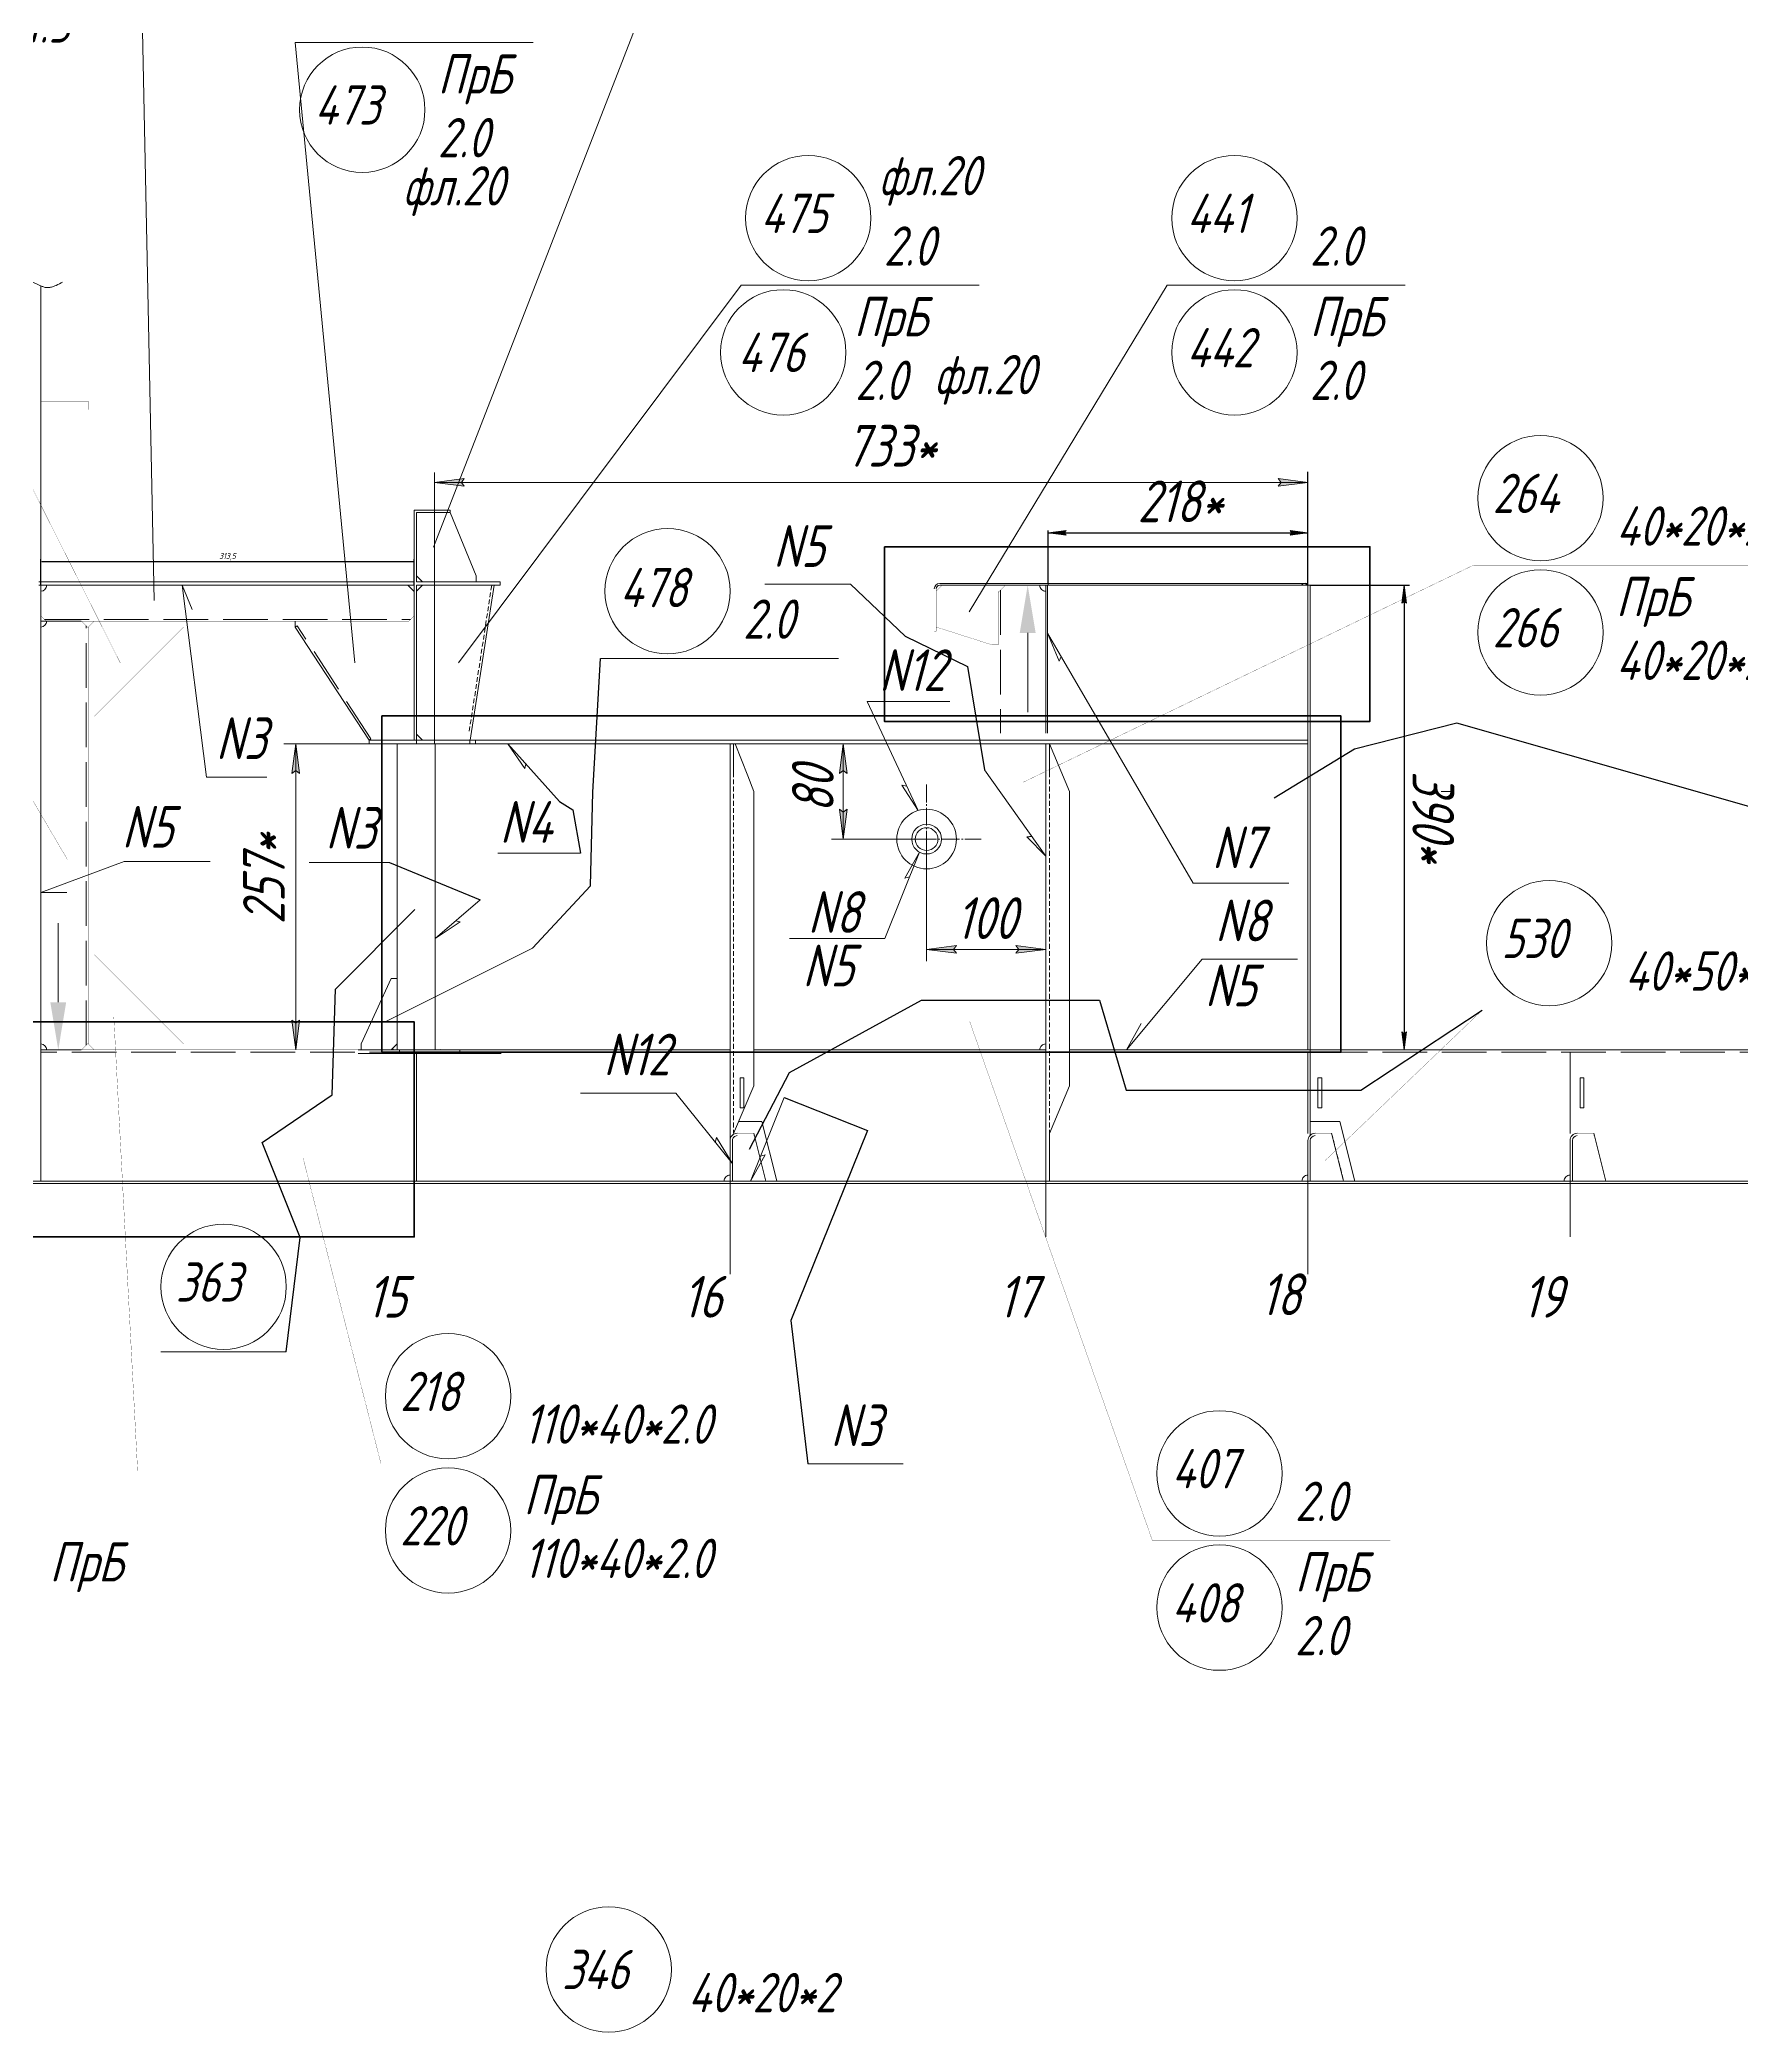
# Model space of a CAD drawing. Header units: millimetres. Extents: x 77380 to 135900, y -26587 to 17301.
# Drawn here: x 106348 to 107776, y 2036 to 3709 of the extents above; entities that cross this region are included whole.
import ezdxf

# ---------------------------------------------------------------- set-up
doc = ezdxf.new("R2010")
doc.units = ezdxf.units.MM
for name, pattern in [('K5LT32768', [0]), ('K5LT32769', [50, 37.5, -12.5]), ('K5LT32770', [0]), ('K5LT32772', [0]), ('K5LT32773', [50, 37.5, -12.5]), ('K5LT32774', [850.2, 600, -125, 0.2, -125]), ('K5LT32775', [250, 187.5, -62.5]), ('K5LT32776', [0]), ('K5LT32777', [0]), ('K5LT32780', [0]), ('K5LT32781', [0]), ('K5LT32831', [0]), ('K5LT_AXLED', [19.5, 15, -1.5, 1.5, -1.5]), ('K5LT_DASHED', [6, 4, -2]), ('K5LT_THIN', [0])]:
    doc.linetypes.add(name, pattern=pattern)
doc.layers.add('4001', color=7, linetype='Continuous')
doc.layers.add('РАЗМЕРЫ', color=3, linetype='Continuous', lineweight=25)
doc.styles.add('KDIMTEXTSTYLE', font='GOST_AU.SHX', dxfattribs={"width": 0.96, "oblique": 15, "height": 5})
doc.styles.add('KTEXTSTYLE', font='GOST_AU.SHX', dxfattribs={"width": 0.96, "height": 5})
doc.dimstyles.new('KDIMSTYLE (1.00)', dxfattribs={"dimtxt": 5, "dimasz": 1, "dimexe": 2, "dimexo": 0, "dimgap": 1, "dimtad": 1, "dimtxsty": 'KDIMTEXTSTYLE', "dimsah": 1, "dimcen": 0, "dimdle": 1, "dimadec": 0, "dimazin": 0, "dimtfac": 0.667, "dimtmove": 0, "dimatfit": 3, "dimfxl": 1, "dimtvp": 1, "dimtolj": 1, "dimtzin": 0, "dimarcsym": 0})

# ---------------------------------------------------------------- blocks, each defined once
blk = doc.blocks.new('U43')
blk.add_hatch(color=7).paths.add_polyline_path([(106625.5, 17840.9), (106638.9, 17840.9), (106632.2, 17880.9)])
at = {"color": 7, "linetype": 'K5LT32831', "lineweight": 9}
blk.add_line((106632.2, 17840.9), (106632.2, 17774.4), dxfattribs=at)
blk = doc.blocks.new('U44')
blk.add_hatch(color=7).paths.add_polyline_path([(105825.2, 17530.9), (105811.9, 17530.9), (105818.6, 17490.9)])
at = {"color": 7, "linetype": 'K5LT32831', "lineweight": 9}
blk.add_line((105818.6, 17530.9), (105818.6, 17597.4), dxfattribs=at)
blk = doc.blocks.new('KDIMARROW_01')
blk.add_hatch(color=0).paths.add_polyline_path([(0, 0), (-15, 2), (-13.5, 0), (-15, -2)])
at = {"color": 0, "linetype": 'K5LT_THIN', "lineweight": 18}
for p, q in [((-13.5, 0), (-15, 2)), ((-15, 2), (0, 0)), ((0, 0), (-15, -2)), ((-15, -2), (-13.5, 0))]:
    blk.add_line(p, q, dxfattribs=at)
at = {"layer": '4001', "color": 0, "linetype": 'K5LT_THIN', "lineweight": 18}
blk.add_line((0, 0), (-1, 0), dxfattribs=at)
blk = doc.blocks.new('*D662')
at = {"layer": 'Defpoints', "color": 0}
for p in [(105858.1, 2881.7), (105856.2, 2838.1), (105856.8, 2750.9), (108662.5, 2750.9)]:
    blk.add_point(p, dxfattribs=at)
at = {"layer": 'РАЗМЕРЫ', "color": 0, "lineweight": -2}
for p, q in [((105858.1, 2881.7), (105855.9, 2881.8)), ((105856.8, 2750.9), (105852.9, 2750.9))]:
    blk.add_line(p, q, dxfattribs=at)
blk.add_arc((108662.5, 2750.9), 2807.6, 177.3485, 179.9796, dxfattribs=at)
at = {"layer": 'РАЗМЕРЫ', "color": 0}
for points in [[(105858.1, 2880.7), (105857.7, 2880.8), (105857.9, 2881.8)], [(105854.7, 2751.9), (105855.1, 2751.9), (105854.9, 2750.9)]]:
    blk.add_solid(points, dxfattribs=at)
at = {"layer": 'РАЗМЕРЫ', "color": 0, "insert": (105852, 2816.4), "char_height": 5, "attachment_point": 5, "rotation": 88.6641, "style": 'KDIMTEXTSTYLE'}
blk.add_mtext('\\A1;3%%d', dxfattribs=at)
blk = doc.blocks.new('*D681')
at = {"layer": 'Defpoints', "color": 0}
for p in [(106662.4, 3270.9), (106348.9, 3250.9), (106662.4, 3250.9)]:
    blk.add_point(p, dxfattribs=at)
at = {"layer": 'РАЗМЕРЫ', "color": 0, "lineweight": -2}
for p, q in [((106348.9, 3250.9), (106348.9, 3272.9)), ((106349.9, 3270.9), (106661.4, 3270.9)), ((106662.4, 3250.9), (106662.4, 3272.9))]:
    blk.add_line(p, q, dxfattribs=at)
at = {"layer": 'РАЗМЕРЫ', "color": 0}
for points in [[(106349.9, 3271), (106349.9, 3270.7), (106348.9, 3270.9)], [(106661.4, 3270.7), (106661.4, 3271), (106662.4, 3270.9)]]:
    blk.add_solid(points, dxfattribs=at)
at = {"layer": 'РАЗМЕРЫ', "color": 0, "insert": (106505.7, 3274.9), "char_height": 5, "attachment_point": 5, "style": 'KDIMTEXTSTYLE'}
blk.add_mtext('\\A1;313,5', dxfattribs=at)

msp = doc.modelspace()

# ---------------------------------------------------------------- hatches: boundary and pattern name
for points in [[(106701.927, 3337.256), (106704.427, 3340.548), (106679.427, 3337.256), (106704.427, 3333.965)], [(107412.427, 3337.256), (107387.427, 3340.548), (107389.927, 3337.256), (107387.427, 3333.965)], [(106566.201, 3092.876), (106562.909, 3117.876), (106559.618, 3092.876), (106562.909, 3095.376)], [(107025.75, 3092.876), (107022.459, 3117.876), (107019.168, 3092.876), (107022.459, 3095.376)], [(107022.459, 3037.876), (107025.75, 3062.876), (107022.459, 3060.376), (107019.168, 3062.876)], [(107114.927, 2945.272), (107117.427, 2948.563), (107092.427, 2945.272), (107117.427, 2941.981)], [(107192.427, 2945.272), (107167.427, 2948.563), (107169.927, 2945.272), (107167.427, 2941.981)], [(106562.909, 2860.876), (106566.201, 2885.876), (106562.909, 2883.376), (106559.618, 2885.876)]]:
    msp.add_hatch(color=7).paths.add_polyline_path(points)

# ---------------------------------------------------------------- linework, layer by layer
at = {"color": 1, "linetype": 'K5LT32772', "lineweight": 18, "true_color": 0xff0000}
for p, q in [((106432.522, 3802.717), (106444.077, 3238.126)), ((106880.388, 3802.717), (106678.427, 3282.876)), ((106762.225, 3706.436), (106562.427, 3706.436)), ((106562.427, 3706.436), (106612.427, 3185.876)), ((106936.748, 3502.755), (106699.427, 3185.876)), ((107136.545, 3502.755), (106936.748, 3502.755)), ((107294.388, 3502.755), (107128.121, 3228.652)), ((107494.185, 3502.755), (107294.388, 3502.755)), ((106818.632, 3189.558), (107018.429, 3189.558))]:
    msp.add_line(p, q, dxfattribs=at)
at = {"color": 3, "linetype": 'K5LT32768', "lineweight": 18, "true_color": 0x00ff00}
for p, q in [((106348.926, 2750.876), (106348.926, 3502.341)), ((106348.926, 3250.876), (106348.926, 3225.376)), ((106662.427, 3250.876), (106348.926, 3250.876)), ((107198.926, 3250.876), (107103.373, 3250.876)), ((107192.426, 3250.876), (107158.427, 3250.876)), ((107192.426, 3126.876), (107192.426, 3250.876)), ((107192.426, 3126.876), (107192.426, 3250.876)), ((107193.928, 3126.876), (107193.928, 3250.876)), ((106348.926, 3220.876), (106348.926, 2860.876)), ((106382.926, 3220.876), (106348.926, 3220.876)), ((106348.926, 2860.876), (106382.926, 2860.876)), ((106628.428, 2860.876), (106662.427, 2860.876)), ((106927.427, 2860.949), (106663.926, 2860.949)), ((107192.427, 2860.949), (106947.427, 2860.949)), ((107158.427, 2860.876), (107192.426, 2860.876)), ((109462.427, 2860.949), (107212.427, 2860.949)), ((106927.427, 2750.876), (106927.427, 2784.949)), ((106929.429, 2750.876), (106929.429, 2784.949)), ((107412.427, 2750.876), (107412.427, 2784.949)), ((107414.426, 2750.876), (107414.426, 2784.949)), ((107632.429, 2750.876), (107632.429, 2784.949)), ((107634.428, 2750.876), (107634.428, 2784.949)), ((109512.427, 2750.876), (103587.427, 2750.876)), ((109512.427, 2748.876), (103587.427, 2748.876)), ((103863.929, 2750.876), (106662.427, 2750.876)), ((106663.926, 2750.876), (109512.427, 2750.876))]:
    msp.add_line(p, q, dxfattribs=at)
at = {"color": 7, "linetype": 'K5LT_THIN', "lineweight": 18}
for p, q in [((106679.427, 3117.876), (106679.427, 3345.587)), ((106704.427, 3333.965), (106679.427, 3337.256)), ((106679.427, 3337.256), (107412.427, 3337.256)), ((106701.927, 3337.256), (106704.427, 3333.965)), ((107389.927, 3337.256), (107387.427, 3340.548)), ((107387.427, 3340.548), (107412.427, 3337.256)), ((107412.427, 3337.256), (107387.427, 3333.965)), ((107387.427, 3333.965), (107389.927, 3337.256)), ((106662.427, 3120.876), (106662.427, 3313.876)), ((106662.427, 3313.876), (106692.427, 3313.876)), ((106664.427, 3311.876), (106692.427, 3311.876)), ((106664.427, 3253.876), (106664.427, 3311.876)), ((106692.427, 3313.876), (106692.427, 3311.876)), ((106714.427, 3258.876), (106692.427, 3311.876)), ((107194.378, 3250.876), (107194.378, 3295.004)), ((107412.427, 3250.876), (107412.427, 3295.004)), ((106662.427, 3253.876), (106347.427, 3253.876)), ((106347.427, 3250.876), (106662.427, 3250.876)), ((106467.698, 3250.876), (106487.944, 3089.816)), ((106467.698, 3250.876), (106475.893, 3230.459)), ((106662.427, 3245.718), (106657.427, 3250.718)), ((106662.427, 3250.876), (106662.427, 3253.876)), ((106664.427, 3258.876), (106669.427, 3253.876)), ((106734.427, 3253.876), (106664.427, 3253.876)), ((106664.427, 3120.876), (106664.427, 3250.876)), ((106664.427, 3250.876), (106734.427, 3250.876)), ((106664.427, 3245.876), (106669.427, 3250.876)), ((106729.427, 3250.876), (106709.427, 3120.876)), ((106714.427, 3253.876), (106714.427, 3258.876)), ((106734.427, 3250.876), (106734.427, 3253.876)), ((107405.995, 3252.376), (107186.602, 3252.376)), ((107405.995, 3250.876), (107186.602, 3250.876)), ((107194.383, 3250.876), (107414.427, 3250.876)), ((107412.427, 3252.376), (107406.018, 3252.376)), ((107412.427, 3250.876), (107412.427, 2860.949)), ((107412.432, 3250.876), (107412.432, 2860.876)), ((107414.426, 2789.42), (107414.427, 3250.876)), ((106562.427, 3220.876), (106562.427, 3215.876)), ((106562.427, 3215.876), (106562.427, 3218.376)), ((106562.427, 3215.876), (106624.427, 3120.876)), ((106662.427, 3120.876), (106662.427, 3220.876)), ((107316.265, 3000.949), (107193.972, 3210.579)), ((107193.972, 3210.579), (107203.727, 3187.326)), ((107316.265, 3000.949), (107193.972, 3210.579)), ((107203.727, 3187.326), (107205.31, 3191.144)), ((107042.427, 3153.409), (107085.292, 3061.836)), ((107042.427, 3153.409), (107111.876, 3153.409)), ((106679.927, 3117.876), (106552.909, 3117.876)), ((106559.618, 3092.876), (106562.909, 3117.876)), ((106562.909, 3117.876), (106566.201, 3092.876)), ((106562.909, 3117.876), (106562.909, 2860.876)), ((106624.427, 3117.876), (106624.427, 3120.876)), ((106664.427, 3120.876), (106624.427, 3120.876)), ((106624.427, 3120.876), (106662.427, 3120.876)), ((106624.427, 3117.876), (106624.427, 3120.876)), ((106624.427, 3117.876), (106664.427, 3117.876)), ((106624.427, 3117.876), (106664.427, 3117.876)), ((106647.927, 3117.876), (106647.927, 2920.876)), ((106662.427, 3120.876), (106664.427, 3120.876)), ((106669.427, 3120.876), (106664.427, 3125.876)), ((106664.427, 3117.876), (106664.427, 3120.876)), ((106664.427, 3120.876), (106709.072, 3120.876)), ((106664.427, 3117.876), (106664.427, 3120.876)), ((106664.427, 3117.876), (106664.427, 3120.876)), ((106664.427, 3117.876), (106664.427, 3120.876)), ((106665.927, 3117.876), (106664.427, 3117.876)), ((106665.927, 3117.876), (106709.072, 3117.876)), ((106927.427, 3120.876), (106667.427, 3120.876)), ((106679.927, 3112.876), (106679.927, 3117.876)), ((106679.927, 3112.876), (106679.927, 3117.876)), ((106679.927, 3057.876), (106679.927, 3112.876)), ((106682.903, 3117.876), (107195.427, 3117.876)), ((106709.072, 3120.876), (106709.072, 3117.876)), ((106709.072, 3120.876), (106713.927, 3120.876)), ((106709.072, 3117.876), (106713.927, 3117.876)), ((106713.927, 3120.876), (106713.927, 3117.876)), ((106717.427, 3120.876), (106927.427, 3120.876)), ((106741.014, 3117.876), (106755.205, 3097.032)), ((106784.301, 3069.375), (106741.014, 3117.876)), ((106927.427, 3090.876), (106927.427, 3117.876)), ((106927.427, 3090.876), (106927.427, 3117.876)), ((106930.427, 3120.876), (107192.427, 3120.876)), ((107192.427, 3120.876), (106930.427, 3120.876)), ((106930.427, 3090.876), (106930.427, 3117.876)), ((106930.427, 3090.876), (106930.427, 3117.876)), ((106931.631, 3117.876), (106942.293, 3090.876)), ((107019.168, 3092.876), (107022.459, 3117.876)), ((107022.459, 3117.876), (107025.75, 3092.876)), ((107022.459, 3117.876), (107022.459, 3037.876)), ((107192.427, 3090.876), (107192.427, 3117.876)), ((107192.427, 3090.876), (107192.427, 3117.876)), ((107192.427, 3117.876), (107192.427, 2750.876)), ((107192.427, 3117.876), (107192.427, 3090.876)), ((107195.427, 3120.876), (107342.427, 3120.876)), ((107392.427, 3120.876), (107195.427, 3120.876)), ((107195.427, 3090.876), (107195.427, 3117.876)), ((107195.427, 3090.876), (107195.427, 3117.876)), ((107195.427, 3117.876), (107362.427, 3117.876)), ((107195.427, 3117.876), (107212.427, 3077.876)), ((107362.427, 3120.876), (107412.427, 3120.876)), ((107362.427, 3117.876), (107412.427, 3117.876)), ((107382.427, 3117.876), (107412.427, 3117.876)), ((107402.427, 3120.876), (107407.427, 3120.876)), ((106562.909, 3095.376), (106559.618, 3092.876)), ((106566.201, 3092.876), (106562.909, 3095.376)), ((106755.205, 3097.032), (106755.996, 3101.089)), ((107022.459, 3095.376), (107019.168, 3092.876)), ((107025.75, 3092.876), (107022.459, 3095.376)), ((107192.426, 3023.666), (107141.135, 3096.073)), ((106487.944, 3089.816), (106538.642, 3089.816)), ((106927.427, 3090.876), (106927.427, 2782.084)), ((106942.293, 3090.876), (106947.427, 3077.876)), ((106947.427, 3077.876), (106947.427, 2830.876)), ((107085.292, 3061.836), (107071.713, 3083.083)), ((107071.713, 3083.083), (107075.753, 3082.214)), ((107192.427, 3090.876), (107192.427, 2790.876)), ((107212.427, 3077.876), (107212.427, 2830.876)), ((107524.262, 3077.876), (107534.262, 3077.876)), ((107022.459, 3037.876), (107019.168, 3062.876)), ((107019.168, 3062.876), (107022.459, 3060.376)), ((107022.459, 3060.376), (107025.75, 3062.876)), ((107025.75, 3062.876), (107022.459, 3037.876)), ((106679.927, 2920.876), (106679.927, 3057.876)), ((107092.427, 3037.876), (107012.459, 3037.876)), ((107057.248, 2954.376), (107086.382, 3026.935)), ((107086.382, 3026.935), (107074.013, 3004.961)), ((107092.427, 3037.876), (107092.427, 2935.272)), ((107192.426, 3023.666), (107176.658, 3039.839)), ((106419.04, 3019.108), (106348.926, 2992.929)), ((106491.04, 3019.108), (106419.04, 3019.108)), ((106574.112, 3018.239), (106641.577, 3018.239)), ((106732.504, 3026.075), (106801.953, 3026.075)), ((107074.013, 3004.961), (107077.998, 3006.055)), ((107316.265, 3000.949), (107396.297, 3000.949)), ((106348.926, 2992.929), (106370.926, 2992.929)), ((106717.743, 2986.986), (106679.927, 2954.477)), ((106679.927, 2954.477), (106701.031, 2968.279)), ((106701.031, 2968.279), (106696.989, 2969.145)), ((107057.248, 2954.376), (106977.216, 2954.376)), ((107092.427, 2945.272), (107117.427, 2948.563)), ((107117.427, 2941.981), (107092.427, 2945.272)), ((107092.427, 2945.272), (107192.427, 2945.272)), ((107117.427, 2948.563), (107114.927, 2945.272)), ((107114.927, 2945.272), (107117.427, 2941.981)), ((107192.427, 2945.272), (107167.427, 2941.981)), ((107167.427, 2941.981), (107169.927, 2945.272)), ((107323.687, 2937.089), (107260.038, 2861.024)), ((107323.687, 2937.089), (107403.719, 2937.089)), ((106617.927, 2865.876), (106642.927, 2920.876)), ((106642.927, 2920.876), (106647.927, 2920.876)), ((106647.927, 2920.876), (106647.927, 2865.876)), ((106679.927, 2920.876), (106679.927, 2865.876)), ((106562.909, 2860.876), (106559.618, 2885.876)), ((106559.618, 2885.876), (106562.909, 2883.376)), ((106562.909, 2883.376), (106566.201, 2885.876)), ((106566.201, 2885.876), (106562.909, 2860.876)), ((107260.038, 2861.024), (107272.414, 2882.994)), ((106650.109, 2860.876), (106615.447, 2860.876)), ((106617.927, 2860.876), (106617.927, 2865.876)), ((106647.927, 2865.876), (106642.927, 2860.876)), ((106645.085, 2860.876), (106644.272, 2862.22)), ((106647.927, 2865.876), (106647.927, 2860.876)), ((106650.109, 2860.876), (106650.109, 2857.876)), ((106700.746, 2860.876), (106650.109, 2860.876)), ((106679.927, 2860.876), (106679.927, 2865.876)), ((106684.122, 2860.876), (106684.484, 2861.319)), ((106700.746, 2857.876), (106700.746, 2860.876)), ((106735.407, 2860.876), (106700.746, 2860.876)), ((106650.109, 2857.876), (106615.447, 2857.876)), ((106700.746, 2857.876), (106650.109, 2857.876)), ((106662.427, 2750.876), (106662.427, 2857.876)), ((106664.427, 2857.876), (106662.427, 2857.876)), ((106662.427, 2857.876), (106662.427, 2750.876)), ((106662.427, 2750.876), (106662.427, 2857.876)), ((106664.427, 2750.876), (106664.427, 2857.876)), ((106664.427, 2750.876), (106664.427, 2857.876)), ((106735.407, 2857.876), (106700.746, 2857.876)), ((106947.427, 2830.876), (106930.427, 2790.876)), ((107212.427, 2830.876), (107195.427, 2790.876)), ((106801.941, 2824.588), (106881.973, 2824.588)), ((106881.973, 2824.588), (106929.133, 2765.757)), ((106972.768, 2820.83), (106944.655, 2750.867)), ((106934.71, 2800.952), (106954.151, 2800.952)), ((106966.739, 2750.879), (106954.151, 2800.952)), ((107414.427, 2800.949), (107439.152, 2800.949)), ((107451.739, 2750.876), (107439.152, 2800.949)), ((106916.065, 2787.322), (106915.06, 2783.313)), ((106929.133, 2765.757), (106916.065, 2787.322)), ((107192.427, 2750.876), (107192.427, 2790.876)), ((107195.427, 2790.876), (107195.427, 2750.876)), ((107195.427, 2750.876), (107195.427, 2790.876)), ((106944.655, 2750.867), (106957.03, 2772.837)), ((106957.03, 2772.837), (106953.044, 2771.745)), ((106662.427, 2750.876), (106664.427, 2750.876)), ((106992.602, 2513.353), (107072.635, 2513.353))]:
    msp.add_line(p, q, dxfattribs=at)
at = {"color": 7}
for p, q in [((107412.427, 3252.876), (107412.427, 3346.167)), ((107194.378, 3252.876), (107194.378, 3297.004)), ((107194.427, 3295.004), (107411.427, 3295.004)), ((107408.418, 3250.876), (107406.918, 3252.376)), ((107411.953, 3250.876), (107410.453, 3252.376)), ((106972.768, 2820.83), (107042.838, 2793.34)), ((107042.838, 2793.34), (106978.428, 2633.756)), ((106978.428, 2633.756), (106992.602, 2513.353))]:
    msp.add_line(p, q, dxfattribs=at)
at = {"color": 134, "linetype": 'K5LT_THIN', "lineweight": 18, "true_color": 0x009696}
for p, q in [((106679.427, 3337.256), (106704.427, 3340.548)), ((106704.427, 3340.548), (106701.927, 3337.256)), ((107152.408, 3250.876), (107192.408, 3250.876)), ((107412.427, 3250.876), (107414.427, 3250.876)), ((106662.427, 3120.876), (106664.427, 3120.876)), ((106664.427, 3117.876), (106662.427, 3117.876)), ((106664.427, 3120.876), (106709.072, 3120.876)), ((106704.427, 3120.876), (106664.427, 3120.876)), ((106665.927, 3117.876), (106664.427, 3117.876)), ((106719.427, 3117.876), (106664.427, 3117.876)), ((106664.427, 3117.876), (106694.427, 3117.876)), ((106704.427, 3117.876), (106664.427, 3117.876)), ((106665.927, 3117.876), (106709.072, 3117.876)), ((106704.427, 3117.876), (106717.427, 3117.876)), ((106709.072, 3120.876), (106709.072, 3120.876)), ((106709.072, 3120.876), (106713.927, 3120.876)), ((106709.072, 3117.876), (106713.927, 3117.876)), ((106713.927, 3120.876), (106713.927, 3120.876)), ((106927.427, 3120.876), (106930.427, 3120.876)), ((107092.427, 3117.876), (107012.459, 3117.876)), ((107154.408, 3117.876), (107152.408, 3117.876)), ((107192.408, 3117.876), (107194.449, 3117.876)), ((107192.408, 3117.876), (107194.449, 3117.876)), ((107192.427, 3120.876), (107195.427, 3120.876)), ((107192.427, 3117.876), (107195.427, 3117.876)), ((107192.427, 3037.876), (107192.427, 2935.272)), ((107169.927, 2945.272), (107167.427, 2948.563)), ((107167.427, 2948.563), (107192.427, 2945.272)), ((106642.927, 2920.876), (106647.927, 2920.876)), ((106650.109, 2860.876), (106615.447, 2860.876)), ((106628.428, 2860.876), (106662.427, 2860.876)), ((106735.407, 2860.876), (106700.746, 2860.876)), ((107158.427, 2860.876), (107192.426, 2860.876)), ((106927.427, 2790.876), (106927.427, 2858.876)), ((106662.427, 2750.876), (106664.427, 2750.876)), ((106927.427, 2748.876), (106927.427, 2750.876)), ((106929.427, 2750.876), (106927.427, 2750.876)), ((106927.427, 2750.876), (106930.427, 2750.876)), ((106927.427, 2750.876), (106927.427, 2748.876)), ((106927.427, 2750.876), (106930.427, 2750.876)), ((107192.427, 2750.876), (107194.427, 2750.876)), ((107192.427, 2750.876), (107195.427, 2750.876)), ((107192.427, 2750.876), (107195.427, 2750.876))]:
    msp.add_line(p, q, dxfattribs=at)
at = {"color": 7, "linetype": 'K5LT_DASHED', "lineweight": 18}
for p, q in [((106727.404, 3250.876), (106708.327, 3126.876)), ((106930.427, 3117.876), (106930.427, 2790.876)), ((107195.427, 3117.876), (107195.427, 2790.876)), ((107192.426, 2858.976), (107192.426, 2750.876))]:
    msp.add_line(p, q, dxfattribs=at)
at = {"color": 7, "linetype": 'K5LT32780', "lineweight": 18}
for p, q in [((106956.721, 3251.74), (107028.402, 3251.74)), ((107395.369, 2937.089), (107323.687, 2937.089))]:
    msp.add_line(p, q, dxfattribs=at)
for p, q in [((107028.402, 3251.74), (107074.525, 3208.231)), ((107414.427, 3250.876), (107497.764, 3250.876)), ((107493.217, 3248.376), (107493.217, 2863.449)), ((107074.525, 3208.231), (107126.858, 3182.754)), ((107126.858, 3182.754), (107141.135, 3096.073)), ((106784.301, 3069.375), (106795.436, 3062.544)), ((106795.436, 3062.544), (106801.953, 3026.075)), ((107176.658, 3039.839), (107180.66, 3040.276)), ((106641.577, 3018.239), (106717.743, 2986.986))]:
    msp.add_line(p, q)
at = {"color": 7, "linetype": 'K5LT32768', "lineweight": 18}
msp.add_line((107198.926, 3252.376), (107103.373, 3252.376), dxfattribs=at)
at = {"color": 3, "linetype": 'K5LT32769', "lineweight": 18, "true_color": 0x00ff00}
for p, q in [((107154.356, 3246.803), (107154.356, 3126.876)), ((106662.427, 2858.949), (106348.926, 2858.949)), ((106927.427, 2858.949), (106663.926, 2858.949)), ((107192.427, 2858.949), (106947.427, 2858.949)), ((109462.427, 2858.949), (107212.427, 2858.949))]:
    msp.add_line(p, q, dxfattribs=at)
at = {"color": 1, "linetype": 'K5LT32773', "lineweight": 18, "true_color": 0xff0000}
for p, q in [((106351.981, 3222.321), (106659.373, 3222.321)), ((106387, 2864.949), (106387, 3216.803)), ((106562.427, 3215.876), (106564.102, 3216.969)), ((106626.102, 3121.969), (106564.102, 3216.969)), ((106624.427, 3120.876), (106626.102, 3121.969))]:
    msp.add_line(p, q, dxfattribs=at)
at = {"color": 1, "true_color": 0xff0000}
for p, q in [((106812.309, 3077.391), (106818.632, 3189.558)), ((106810.203, 2998.625), (106812.309, 3077.391)), ((106761.728, 2946.436), (106810.203, 2998.625)), ((106593.514, 2823.207), (106596.245, 2911.822)), ((106534.832, 2783.332), (106593.514, 2823.207)), ((106566.52, 2703.582), (106534.832, 2783.332)), ((106555.004, 2607.442), (106566.52, 2703.582))]:
    msp.add_line(p, q, dxfattribs=at)
at = {"color": 1}
for p, q in [((107537.537, 3135.186), (107451.432, 3113.305)), ((107628.582, 3109.189), (107537.537, 3135.186)), ((107451.432, 3113.305), (107384.143, 3072.138)), ((107887.371, 3035.294), (107628.582, 3109.189)), ((106977.285, 2842.07), (107088.15, 2902.632)), ((107088.15, 2902.632), (107237.589, 2902.632)), ((107237.589, 2902.632), (107259.908, 2826.998)), ((107456.894, 2826.998), (107558.623, 2894.172)), ((106943.794, 2777.46), (106977.285, 2842.07)), ((107259.908, 2826.998), (107456.894, 2826.998))]:
    msp.add_line(p, q, dxfattribs=at)
at = {"color": 7, "linetype": 'K5LT_AXLED', "lineweight": 18}
for p, q in [((107092.427, 3083.691), (107092.427, 2992.061)), ((107046.612, 3037.876), (107138.243, 3037.876))]:
    msp.add_line(p, q, dxfattribs=at)
at = {"color": 1, "linetype": 'K5LT_THIN', "lineweight": 18, "true_color": 0xff0000}
for p, q in [((106596.245, 2911.822), (106662.927, 2978.817)), ((106761.728, 2946.436), (106637.467, 2884.144)), ((106449.799, 2607.442), (106555.004, 2607.442))]:
    msp.add_line(p, q, dxfattribs=at)
at = {"color": 134, "linetype": 'K5LT_THIN', "true_color": 0x009696}
msp.add_line((106662.427, 2860.876), (106662.427, 2860.949), dxfattribs=at)
at = {"color": 7, "linetype": 'K5LT32774', "lineweight": 18}
for p, q in [((106662.427, 2858.976), (106662.427, 2750.876)), ((107192.426, 2858.976), (107192.426, 2750.876))]:
    msp.add_line(p, q, dxfattribs=at)
at = {"color": 7, "linetype": 'K5LT_THIN'}
msp.add_line((106662.427, 2750.876), (106662.427, 2857.876), dxfattribs=at)
at = {"color": 2, "linetype": 'K5LT32775', "lineweight": 18, "true_color": 0xffff00}
for p, q in [((106927.427, 2858.876), (106927.427, 2790.876)), ((107412.427, 2858.876), (107412.427, 2790.876)), ((107632.429, 2858.876), (107632.429, 2790.876))]:
    msp.add_line(p, q, dxfattribs=at)
at = {"color": 134, "linetype": 'K5LT_DASHED', "lineweight": 18, "true_color": 0x009696}
for p, q in [((106927.427, 2858.876), (106927.427, 2790.876)), ((107432.354, 2790.948), (107442.428, 2750.875)), ((107432.355, 2790.949), (107442.429, 2750.876))]:
    msp.add_line(p, q, dxfattribs=at)
at = {"color": 2, "linetype": 'K5LT32770', "lineweight": 18, "true_color": 0xffff00}
for p, q in [((106938.992, 2837.401), (106935.861, 2837.401)), ((106935.861, 2837.401), (106935.861, 2812.352)), ((106938.992, 2812.352), (106938.992, 2837.401)), ((107423.992, 2837.401), (107420.861, 2837.401)), ((107420.861, 2837.401), (107420.861, 2812.352)), ((107423.992, 2812.352), (107423.992, 2837.401)), ((107643.994, 2837.401), (107640.862, 2837.401)), ((107640.862, 2837.401), (107640.862, 2812.352)), ((107643.994, 2812.352), (107643.994, 2837.401)), ((106935.861, 2812.352), (106938.992, 2812.352)), ((107420.861, 2812.352), (107423.992, 2812.352)), ((107640.862, 2812.352), (107643.994, 2812.352))]:
    msp.add_line(p, q, dxfattribs=at)
at = {"color": 3, "linetype": 'K5LT32777', "lineweight": 18, "true_color": 0x00ff00}
for p, q in [((106947.355, 2790.948), (106957.429, 2750.875)), ((107432.355, 2790.949), (107442.429, 2750.876)), ((107652.355, 2790.948), (107662.429, 2750.875))]:
    msp.add_line(p, q, dxfattribs=at)
at = {"color": 1, "linetype": 'K5LT32781', "lineweight": 0, "true_color": 0xff0000}
for p, q in [((102862.427, 2750.876), (110476.198, 2750.876)), ((106662.427, 2750.876), (106662.427, 2704.001)), ((106927.427, 2750.876), (106927.427, 2672.751)), ((107192.427, 2750.876), (107192.427, 2704.001)), ((107412.427, 2750.876), (107412.427, 2672.751)), ((107632.427, 2750.876), (107632.427, 2704.001))]:
    msp.add_line(p, q, dxfattribs=at)
at = {"color": 6, "linetype": 'K5LT32776', "true_color": 0xff00ff, "const_width": 0.18}
msp.add_lwpolyline([(106348.926, 3398.314), (106388.926, 3398.314), (106388.926, 3405.197), (106348.926, 3405.197)], dxfattribs=at)
at = {"color": 1, "linetype": 'K5LT32772', "true_color": 0xff0000, "const_width": 0.18}
for points in [[(106052.935, 3377.994), (106318.942, 3377.994), (106415.699, 3185.7)], [(107874.501, 3267.72), (107551.274, 3267.72), (107173.683, 3085.694)], [(107098.872, 3247.876), (107098.872, 3212.431), (107100.373, 3212.431), (107100.373, 3247.876)], [(106348.926, 3225.376), (106353.483, 3220.821), (106657.871, 3220.821), (106662.427, 3225.376)], [(106382.926, 2860.876), (106388.999, 2866.949), (106388.999, 3214.803), (106382.926, 3220.876)], [(105981.959, 3133.245), (106305.186, 3133.245), (106371.301, 3020.725)], [(107881.85, 2894.172), (107558.623, 2894.172), (107426.789, 2767.913)], [(106164.215, 2507.693), (106430.222, 2507.693), (106410.268, 2888.513)], [(107481.675, 2449.108), (107281.878, 2449.108), (107128.67, 2884.519)], [(106933.427, 2790.949), (106947.355, 2790.949), (106947.355, 2788.949), (106933.427, 2788.949)], [(107418.427, 2790.949), (107432.355, 2790.949), (107432.355, 2788.949), (107418.427, 2788.949)], [(107638.428, 2790.949), (107652.354, 2790.949), (107652.354, 2788.949), (107638.428, 2788.949)], [(106974.291, 2513.909), (106634.39, 2513.909), (106568.978, 2770.676)]]:
    msp.add_lwpolyline(points, dxfattribs=at)
at = {"color": 2, "lineweight": 100}
for points in [[(107057.002, 3283.276), (107464.405, 3283.276), (107464.405, 3136.642), (107057.002, 3136.642)], [(106635.095, 3141.298), (107440.155, 3141.298), (107440.155, 2858.949), (106635.095, 2858.949)], [(106294.286, 2884.437), (106662.427, 2884.437), (106662.427, 2704.001), (106294.286, 2704.001)]]:
    msp.add_lwpolyline(points, close=True, dxfattribs=at)
at = {"color": 2, "linetype": 'K5LT32770', "true_color": 0xffff00, "const_width": 0.18}
for points in [[(107147.428, 3250.876), (107105.427, 3250.876), (107100.428, 3245.876), (107100.428, 3215.876), (107147.428, 3200.876), (107152.427, 3200.876), (107152.427, 3245.876), (107147.428, 3250.876)], [(106393.928, 3220.876), (106468.928, 3220.876), (106468.928, 3215.876), (106393.928, 3140.876), (106388.926, 3140.876), (106388.926, 3215.876), (106393.928, 3220.876)], [(106393.928, 2860.876), (106468.928, 2860.876), (106468.928, 2865.876), (106393.928, 2940.876), (106388.926, 2940.876), (106388.926, 2865.876), (106393.928, 2860.876)]]:
    msp.add_lwpolyline(points, dxfattribs=at)
at = {"color": 3, "linetype": 'K5LT32768', "true_color": 0x00ff00, "const_width": 0.18}
msp.add_lwpolyline([(107158.427, 3250.876), (107152.354, 3244.803), (107152.354, 3126.876)], dxfattribs=at)
at = {"color": 7, "linetype": 'K5LT32768', "const_width": 0.18}
msp.add_lwpolyline([(106662.427, 2750.876), (106662.427, 2860.949), (106348.926, 2860.949)], dxfattribs=at)
at = {"color": 1, "linetype": 'K5LT32772', "lineweight": 18, "true_color": 0xff0000}
for centre in [(106618.788, 3650.076), (106993.108, 3559.115), (107350.748, 3559.115), (106972.108, 3446.395), (107350.748, 3446.395), (107607.634, 3324.079), (106874.992, 3245.918), (107607.634, 3211.36), (107614.983, 2950.532), (106502.401, 2662.125), (106690.75, 2570.269), (107338.238, 2505.468), (106690.75, 2457.549), (107338.238, 2392.747), (106825.601, 2089.044)]:
    msp.add_circle(centre, 52.603, dxfattribs=at)
at = {"color": 7, "linetype": 'K5LT_THIN', "lineweight": 18}
for radius in [25, 12.5]:
    msp.add_circle((107092.427, 3037.876), radius, dxfattribs=at)
at = {"color": 3, "linetype": 'K5LT32768', "lineweight": 18, "true_color": 0x00ff00}
for centre, radius, start, end in [((106348.926, 3250.877), 5.002, 269.999908, 359.982605), ((107103.373, 3247.876), 3, 89.998352, 180.001648), ((107192.426, 3250.875), 4.999, 179.98819, 269.998688), ((106348.926, 3220.877), 5.001, 269.996185, 359.981964), ((106348.926, 2860.874), 5.002, 0.017394, 90.000084), ((107192.426, 2860.877), 4.999, 90.005035, 180.012451), ((106933.427, 2784.949), 6, 90.001465, 180.002182), ((106933.427, 2784.951), 3.998, 90.005737, 180.027054), ((107418.427, 2784.949), 6, 90.001465, 180.002182), ((107418.427, 2784.948), 4.001, 89.999329, 179.989746), ((107638.428, 2784.949), 6, 90.001465, 180.002182), ((107638.428, 2784.948), 4.001, 89.999329, 179.989746)]:
    msp.add_arc(centre, radius, start, end, dxfattribs=at)
at = {"color": 7, "linetype": 'K5LT32768', "lineweight": 18}
msp.add_arc((107103.373, 3247.875), 4.501, 89.995514, 179.985062, dxfattribs=at)
at = {"color": 7, "linetype": 'K5LT_THIN', "lineweight": 18}
for start, end in [(0, 180), (180, 0)]:
    msp.add_arc((107092.427, 3037.876), 9.5, start, end, dxfattribs=at)
at = {"color": 134, "linetype": 'K5LT_THIN', "lineweight": 18, "true_color": 0x009696}
for centre, start in [((106933.427, 2784.949), 179.144719), ((107418.427, 2784.949), 179.747821)]:
    msp.add_arc(centre, 6, start, 180.002182, dxfattribs=at)
at = {"color": 3, "linetype": 'K5LT32777', "lineweight": 18, "true_color": 0x00ff00}
for centre in [(106927.427, 2750.876), (107412.428, 2750.877), (107632.427, 2750.876)]:
    msp.add_arc(centre, 4.999, 90.001302, 180.011814, dxfattribs=at)
at = {"color": 7, "linetype": 'K5LT32780', "lineweight": 18}
msp.add_open_spline([(106329.565, 3500.948), (106331.846, 3502.289), (106334.629, 3504.103), (106338.155, 3505.095), (106339.472, 3505.29), (106340.593, 3505.318), (106341.656, 3505.21), (106342.799, 3504.959), (106344.205, 3504.499), (106346.067, 3503.704), (106348.263, 3502.63), (106350.551, 3501.607), (106352.488, 3501.005), (106354.007, 3500.796), (106355.263, 3500.775), (106356.583, 3500.895), (106358.083, 3501.194), (106359.884, 3501.746), (106363.056, 3503.054), (106365.528, 3504.444), (106367.312, 3505.434)], degree=3, knots=[0, 0, 0, 0, 3.97393647, 4.78669493, 5.4075024, 5.9404964, 6.44259612, 6.98562283, 7.66889167, 8.62974461, 9.97956407, 11.28900754, 12.33652923, 12.96858194, 13.55251157, 14.19178056, 14.92754347, 15.81338849, 16.9759929, 20, 20, 20, 20], dxfattribs=at)

# ---------------------------------------------------------------- block references
at = {"color": 7}
for p, rotation in [((107194.427, 3295.004), 180), ((107493.217, 3250.876), 90), ((107493.217, 2860.949), 270)]:
    msp.add_blockref('KDIMARROW_01', p, dxfattribs=dict(at, rotation=rotation))
msp.add_blockref('KDIMARROW_01', (107412.427, 3295.004), dxfattribs=at)
for name in ['U43', 'U44']:
    msp.add_blockref(name, (545.046, -14630.011))

# ---------------------------------------------------------------- texts
for s, insert, char_height, attachment_point, style in [('\\H3.5;\\W0.965;\\Q15;\\Q15;\\H33.00;{\\c255;30*20*1.5}', (106229.061, 3739.436), 2.5, 1, 'KTEXTSTYLE'), ('\\H3.5;\\W0.965;\\Q15;\\Q15;\\H33.00;{\\c16711935;ПрБ}', (106682.193, 3696.597), 2.5, 1, 'KTEXTSTYLE'), ('\\H3.5;\\W0.965;\\Q15;\\Q15;\\H33.00;{\\c255;473}', (106578.652, 3670.552), 2.5, 1, 'KTEXTSTYLE'), ('\\H3.5;\\W0.965;\\Q15;\\Q15;\\H33.00;{\\c255;2.0}', (106682.192, 3643.154), 2.5, 1, 'KTEXTSTYLE'), ('\\H3.5;\\W0.965;\\Q15;\\Q15;\\H33.00;фл.20', (106652.795, 3602.695), 2.5, 1, 'KTEXTSTYLE'), ('\\H3.5;\\W0.965;\\Q15;\\Q15;\\H33.00;фл.20', (107052.295, 3611.26), 2.5, 1, 'KTEXTSTYLE'), ('\\H3.5;\\W0.965;\\Q15;\\Q15;\\H33.00;{\\c255;475}', (106952.972, 3579.591), 2.5, 1, 'KTEXTSTYLE'), ('\\H3.5;\\W0.965;\\Q15;\\Q15;\\H33.00;{\\c255;441}', (107310.612, 3579.591), 2.5, 1, 'KTEXTSTYLE'), ('\\H3.5;\\W0.965;\\Q15;\\Q15;\\H33.00;{\\c255;2.0}', (107056.513, 3552.193), 2.5, 1, 'KTEXTSTYLE'), ('\\H3.5;\\W0.965;\\Q15;\\Q15;\\H33.00;{\\c255;2.0}', (107414.153, 3552.193), 2.5, 1, 'KTEXTSTYLE'), ('\\H3.5;\\W0.965;\\Q15;\\Q15;\\H33.00;{\\c16711935;ПрБ}', (107031.513, 3492.916), 2.5, 1, 'KTEXTSTYLE'), ('\\H3.5;\\W0.965;\\Q15;\\Q15;\\H33.00;{\\c16711935;ПрБ}', (107414.153, 3492.916), 2.5, 1, 'KTEXTSTYLE'), ('\\H3.5;\\W0.965;\\Q15;\\Q15;\\H33.00;{\\c255;476}', (106933.972, 3462.871), 2.5, 1, 'KTEXTSTYLE'), ('\\H3.5;\\W0.965;\\Q15;\\Q15;\\H33.00;{\\c255;442}', (107310.612, 3466.871), 2.5, 1, 'KTEXTSTYLE'), ('\\H3.5;\\W0.965;\\Q15;\\Q15;\\H33.00;{\\c255;2.0}', (107032.513, 3439.473), 2.5, 1, 'KTEXTSTYLE'), ('\\H3.5;\\W0.965;\\Q15;\\Q15;\\H33.00;фл.20', (107098.799, 3444.283), 2.5, 1, 'KTEXTSTYLE'), ('\\H3.5;\\W0.965;\\Q15;\\Q15;\\H33.00;{\\c255;2.0}', (107414.153, 3439.473), 2.5, 1, 'KTEXTSTYLE'), ('\\A1;{\\H7x;\\W0.965;733*}', (107062.336, 3367.975), 5, 5, 'KDIMTEXTSTYLE'), ('\\H3.5;\\W0.965;\\Q15;\\Q15;\\H33.00;{\\c255;264}', (107567.499, 3344.555), 2.5, 1, 'KTEXTSTYLE'), ('\\A1;{\\H7x;\\W0.965;218*}', (107305.179, 3321.353), 5, 5, 'KDIMTEXTSTYLE'), ('\\H3.5;\\W0.965;\\Q15;\\Q15;\\H33.00;{\\c255;40*20*2.0}', (107671.04, 3317.158), 2.5, 1, 'KTEXTSTYLE'), ('\\H3.5;\\W0.965;\\Q15;\\Q15;\\H35.00;N5', (106963.693, 3301.308), 2.5, 1, 'KTEXTSTYLE'), ('\\H3.5;\\W0.965;\\Q15;\\Q15;\\H33.00;{\\c255;478}', (106834.934, 3265.498), 2.5, 1, 'KTEXTSTYLE'), ('\\H3.5;\\W0.965;\\Q15;\\Q15;\\H33.00;{\\c16711935;ПрБ}', (107671.04, 3257.881), 2.5, 1, 'KTEXTSTYLE'), ('\\H3.5;\\W0.965;\\Q15;\\Q15;\\H33.00;{\\c255;2.0}', (106938.397, 3238.996), 2.5, 1, 'KTEXTSTYLE'), ('\\H3.5;\\W0.965;\\Q15;\\Q15;\\H33.00;{\\c255;266}', (107567.499, 3231.835), 2.5, 1, 'KTEXTSTYLE'), ('{\\H14x;\\Q15;\\W0.965;N12}', (107052.475, 3197.141), 2.5, 1, 'KTEXTSTYLE'), ('\\H3.5;\\W0.965;\\Q15;\\Q15;\\H33.00;{\\c255;40*20*2.0}', (107671.04, 3204.438), 2.5, 1, 'KTEXTSTYLE'), ('\\H3.5;\\W0.965;\\Q15;\\Q15;\\H35.00;N3', (106495.916, 3139.944), 2.5, 1, 'KTEXTSTYLE'), ('\\H3.5;\\W0.965;\\Q15;\\Q15;\\H35.00;N5', (106416.965, 3065.643), 2.5, 1, 'KTEXTSTYLE'), ('{\\H14x;\\Q15;\\W0.965;N3}', (106587.94, 3064.774), 2.5, 1, 'KTEXTSTYLE'), ('{\\H14x;\\Q15;\\W0.965;N4}', (106734.176, 3069.707), 2.5, 1, 'KTEXTSTYLE'), ('{\\H14x;\\Q15;\\W0.965;N7}', (107331.913, 3048.344), 2.5, 1, 'KTEXTSTYLE'), ('\\A1;{\\H7x;\\W0.965;N8}', (107014.67, 2976.588), 5, 5, 'KDIMTEXTSTYLE'), ('\\A1;{\\H7x;\\W0.965;100}', (107142.393, 2971.515), 5, 5, 'KDIMTEXTSTYLE'), ('{\\H14x;\\Q15;\\W0.965;N8}', (107334.568, 2987.017), 2.5, 1, 'KTEXTSTYLE'), ('{\\H13.2x;\\Q15;\\W0.965;\\C1;\\c255;530}', (107574.847, 2971.007), 2.5, 1, 'KTEXTSTYLE'), ('\\A1;{\\H7x;\\W0.965;N5}', (107009.853, 2931.662), 5, 5, 'KDIMTEXTSTYLE'), ('{\\H13.2x;\\Q15;\\W0.965;\\C1;\\c255;40*50*2.0}', (107678.388, 2943.61), 2.5, 1, 'KTEXTSTYLE'), ('{\\H14x;\\Q15;\\W0.965;N5}', (107325.959, 2932.532), 2.5, 1, 'KTEXTSTYLE'), ('{\\H14x;\\Q15;\\W0.965;N12}', (106821.173, 2874.516), 2.5, 1, 'KTEXTSTYLE'), ('\\H3.5;\\W0.965;\\Q15;\\Q15;\\H33.00;{\\c255;363}', (106462.266, 2682.6), 2.5, 1, 'KTEXTSTYLE'), ('\\H3.5;\\W0.965;\\Q15;\\Q15;\\H33.00;{\\c255;218}', (106650.614, 2590.744), 2.5, 1, 'KTEXTSTYLE'), ('\\H3.5;\\W0.965;\\Q15;\\Q15;\\H33.00;{\\c255;110*40*2.0}', (106754.155, 2563.347), 2.5, 1, 'KTEXTSTYLE'), ('{\\H14x;\\Q15;\\W0.965;N3}', (107011.834, 2563.282), 2.5, 1, 'KTEXTSTYLE'), ('\\H3.5;\\W0.965;\\Q15;\\Q15;\\H33.00;{\\c255;407}', (107298.102, 2525.943), 2.5, 1, 'KTEXTSTYLE'), ('\\H3.5;\\W0.965;\\Q15;\\Q15;\\H33.00;{\\c16711935;ПрБ}', (106754.155, 2504.07), 2.5, 1, 'KTEXTSTYLE'), ('\\H3.5;\\W0.965;\\Q15;\\Q15;\\H33.00;{\\c255;2.0}', (107401.643, 2498.546), 2.5, 1, 'KTEXTSTYLE'), ('\\H3.5;\\W0.965;\\Q15;\\Q15;\\H33.00;{\\c255;220}', (106650.614, 2478.025), 2.5, 1, 'KTEXTSTYLE'), ('\\H3.5;\\W0.965;\\Q15;\\Q15;\\H33.00;{\\c16711935;ПрБ}', (106356.402, 2447.711), 2.5, 1, 'KTEXTSTYLE'), ('\\H3.5;\\W0.965;\\Q15;\\Q15;\\H33.00;{\\c255;110*40*2.0}', (106754.155, 2450.628), 2.5, 1, 'KTEXTSTYLE'), ('\\H3.5;\\W0.965;\\Q15;\\Q15;\\H33.00;{\\c16711935;ПрБ}', (107401.643, 2439.269), 2.5, 1, 'KTEXTSTYLE'), ('\\H3.5;\\W0.965;\\Q15;\\Q15;\\H33.00;{\\c255;408}', (107298.102, 2413.223), 2.5, 1, 'KTEXTSTYLE'), ('\\H3.5;\\W0.965;\\Q15;\\Q15;\\H33.00;{\\c255;2.0}', (107401.643, 2385.825), 2.5, 1, 'KTEXTSTYLE'), ('\\H3.5;\\W0.965;\\Q15;\\Q15;\\H33.00;{\\c255;346}', (106786.465, 2105.519), 2.5, 1, 'KTEXTSTYLE'), ('\\H3.5;\\W0.965;\\Q15;\\Q15;\\H33.00;{\\c255;40*20*2}', (106892.006, 2086.123), 2.5, 1, 'KTEXTSTYLE')]:
    msp.add_mtext(s, dxfattribs=dict(at, insert=insert, char_height=char_height, attachment_point=attachment_point, style=style))
for s, insert, char_height, attachment_point, rotation, style in [('\\A1;{\\H7x;\\W0.965;80}', (106996.923, 3079.471), 5, 5, 90, 'KDIMTEXTSTYLE'), ('\\A1;{\\H7x;\\W0.965;390*}', (107517.641, 3056.774), 5, 5, 270, 'KDIMTEXTSTYLE'), ('\\A1;{\\H7x;\\W0.965;257*}', (106536.231, 3004.341), 5, 5, 90, 'KDIMTEXTSTYLE'), ('\\H3.5;\\W0.965;\\Q15;\\Q15;\\H35.00;{\\c255;15}', (106622.532, 2671.24), 2.5, 1, 359.999999, 'KTEXTSTYLE'), ('\\H3.5;\\W0.965;\\Q15;\\Q15;\\H35.00;{\\c255;16}', (106887.532, 2671.24), 2.5, 1, 359.999999, 'KTEXTSTYLE'), ('\\H3.5;\\W0.965;\\Q15;\\Q15;\\H35.00;{\\c255;17}', (107152.532, 2671.24), 2.5, 1, 359.999999, 'KTEXTSTYLE'), ('\\H3.5;\\W0.965;\\Q15;\\Q15;\\H35.00;{\\c255;18}', (107372.532, 2673.239), 2.5, 1, 359.999999, 'KTEXTSTYLE'), ('\\H3.5;\\W0.965;\\Q15;\\Q15;\\H35.00;{\\c255;19}', (107592.532, 2671.24), 2.5, 1, 359.999999, 'KTEXTSTYLE')]:
    msp.add_mtext(s, dxfattribs=dict(at, insert=insert, char_height=char_height, attachment_point=attachment_point, rotation=rotation, style=style))

# ---------------------------------------------------------------- dimensions: what is measured, and where the dimension line sits
at = {"layer": 'РАЗМЕРЫ'}
dim = msp.add_linear_dim(base=(106662.427, 3270.876), p1=(106348.926, 3250.876), p2=(106662.427, 3250.876), dimstyle='KDIMSTYLE (1.00)', override={"dimlfac": 1, "dimtxsty": 'KDIMTEXTSTYLE', "dimsah": 1, "dimtolj": 1}, dxfattribs=at)
dim.commit()
dim.dimension.update_dxf_attribs({"geometry": '*D681', "text_midpoint": (106505.677, 3274.876)})
dim = msp.add_angular_dim_3p(base=(105856.241, 2838.145), center=(108662.455, 2750.876), p1=(105856.77, 2750.876), p2=(105858.076, 2881.747), dimstyle='KDIMSTYLE (1.00)', override={"dimlfac": 1, "dimtxsty": 'KDIMTEXTSTYLE', "dimsah": 1, "dimtdec": 0, "dimtolj": 1}, dxfattribs=at)
dim.commit()
dim.dimension.update_dxf_attribs({"geometry": '*D662', "text_midpoint": (105852.045, 2816.416)})

doc.saveas('drawing.dxf')
